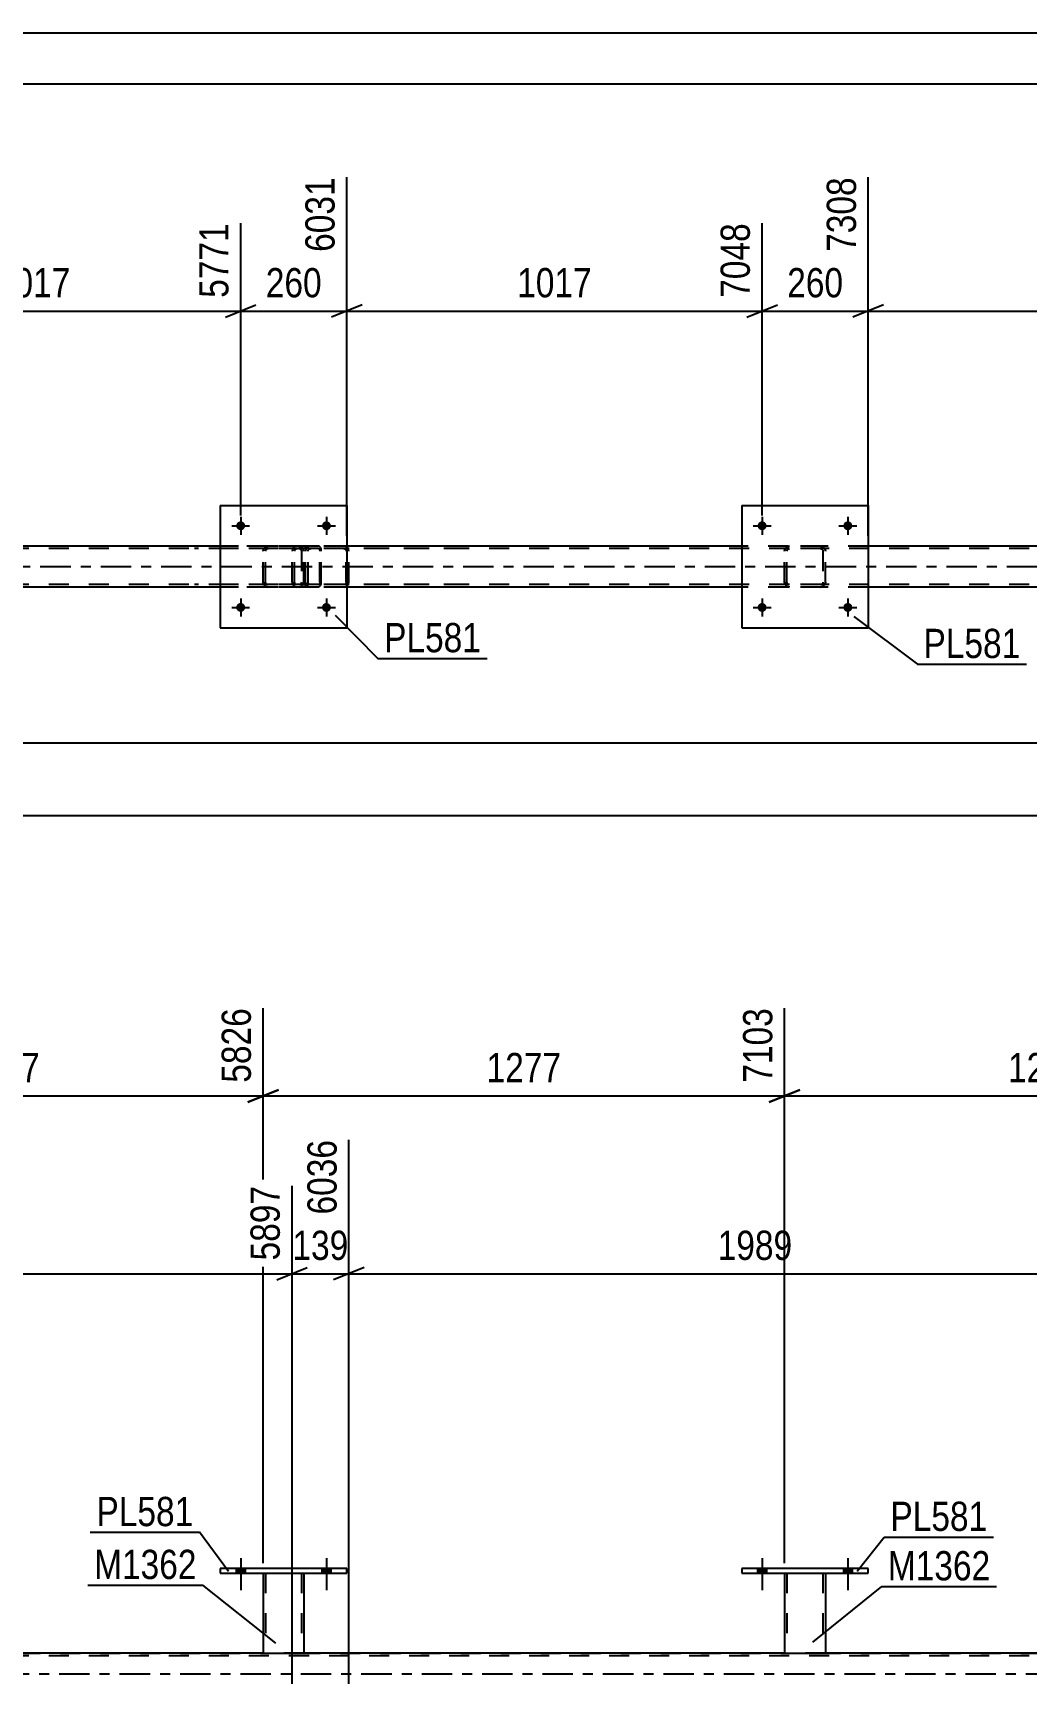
# Model space of a CAD drawing. Header units: millimetres. Extents: x 0 to 841, y 0 to 594.
# Drawn here: x 259 to 356.4, y 432.3 to 594 of the extents above; entities that cross this region are included whole.
import ezdxf

# ---------------------------------------------------------------- set-up
doc = ezdxf.new("R2010")
doc.units = ezdxf.units.MM
doc.linetypes.add('DXK_LINE_DOT2', pattern=[3.9198, 1.9599, -1.9599])
doc.linetypes.add('DXK_LINE_DOT3', pattern=[5.9187, 2.979, -0.9799, 0.9799, -0.9799])
doc.styles.add('Arial Narrow', font='ARIALN.TTF', dxfattribs={"height": 0.2})

# ---------------------------------------------------------------- blocks, each defined once
blk = doc.blocks.new('Unknown-103655098-1133')
at = {"color": 5, "linetype": 'Continuous'}
for p, q in [((841, 594), (0, 594)), ((836, 589), (5, 589))]:
    blk.add_line(p, q, dxfattribs=at)
blk = doc.blocks.new('Part-103655098-2930 - 2877')
at = {"color": 7, "linetype": 'DXK_LINE_DOT2'}
for p, q in [((286.95, 543.73), (274.8, 543.73)), ((286.95, 543.49), (274.8, 543.49)), ((284.4, 543.44), (284.36, 543.25)), ((284.86, 543.73), (284.67, 543.7)), ((284.68, 543.42), (284.77, 543.47)), ((284.77, 543.47), (284.86, 543.49)), ((285.68, 543.49), (285.68, 543.73)), ((287.06, 543.7), (286.95, 543.73)), ((286.95, 543.49), (287.01, 543.47)), ((287.01, 543.47), (287.05, 543.42)), ((287.15, 543.59), (287.06, 543.7)), ((287.2, 543.44), (287.15, 543.59)), ((287.22, 543.25), (287.2, 543.44)), ((284.36, 540.21), (284.36, 543.25)), ((284.61, 543.25), (284.63, 543.34)), ((284.61, 540.21), (284.61, 543.25)), ((284.63, 543.34), (284.68, 543.42)), ((287.05, 543.42), (287.08, 543.34)), ((287.08, 543.34), (287.09, 543.25)), ((287.09, 540.21), (287.09, 543.25)), ((287.22, 540.21), (287.22, 543.25)), ((284.36, 540.21), (284.4, 540.03)), ((284.63, 540.12), (284.61, 540.21)), ((287.09, 540.21), (287.08, 540.12)), ((287.2, 540.03), (287.22, 540.21)), ((286.95, 539.97), (274.8, 539.97)), ((286.95, 539.73), (274.8, 539.73)), ((284.68, 540.04), (284.63, 540.12)), ((284.67, 539.77), (284.86, 539.73)), ((284.77, 539.99), (284.68, 540.04)), ((284.86, 539.97), (284.77, 539.99)), ((285.68, 539.73), (285.68, 539.97)), ((287.01, 539.99), (286.95, 539.97)), ((286.95, 539.73), (287.06, 539.77)), ((287.05, 540.04), (287.01, 539.99)), ((287.08, 540.12), (287.05, 540.04)), ((287.06, 539.77), (287.15, 539.87)), ((287.15, 539.87), (287.2, 540.03))]:
    blk.add_line(p, q, dxfattribs=at)
for centre, start, end in [((284.85, 543.24), 111.1941, 156.1506), ((284.85, 540.23), 203.8494, 248.8059)]:
    blk.add_arc(centre, 0.492, start, end, dxfattribs=at)
blk = doc.blocks.new('Part-103655098-2914 - 2877')
at = {"color": 7, "linetype": 'DXK_LINE_DOT2'}
for p, q in [((748.56, 543.49), (105.81, 543.49)), ((289.73, 543.73), (277.33, 543.73)), ((340.81, 543.73), (328.41, 543.73)), ((748.56, 539.97), (105.81, 539.97)), ((289.73, 539.73), (277.33, 539.73)), ((340.81, 539.73), (328.41, 539.73))]:
    blk.add_line(p, q, dxfattribs=at)
at = {"color": 2, "linetype": 'Continuous'}
for p, q in [((277.33, 543.73), (238.65, 543.73)), ((328.41, 543.73), (289.73, 543.73)), ((379.49, 543.73), (340.81, 543.73)), ((277.33, 539.73), (238.65, 539.73)), ((328.41, 539.73), (289.73, 539.73)), ((379.49, 539.73), (340.81, 539.73))]:
    blk.add_line(p, q, dxfattribs=at)
at = {"color": 7, "linetype": 'DXK_LINE_DOT3'}
blk.add_line((105.81, 541.73), (748.56, 541.73), dxfattribs=at)
blk = doc.blocks.new('Part-103655098-2931 - 2877')
at = {"color": 7, "linetype": 'DXK_LINE_DOT2'}
for p, q in [((285.72, 543.44), (285.68, 543.25)), ((286.19, 543.73), (285.99, 543.7)), ((286.01, 543.42), (286.09, 543.47)), ((286.09, 543.47), (286.19, 543.49)), ((301.18, 543.73), (286.19, 543.73)), ((301.18, 543.49), (286.19, 543.49)), ((289.62, 543.7), (289.42, 543.73)), ((289.42, 543.49), (289.52, 543.47)), ((289.52, 543.47), (289.6, 543.42)), ((289.93, 543.25), (289.9, 543.44)), ((285.68, 540.21), (285.68, 543.25)), ((285.93, 543.25), (285.95, 543.34)), ((285.93, 540.21), (285.93, 543.25)), ((285.95, 543.34), (286.01, 543.42)), ((289.6, 543.42), (289.66, 543.34)), ((289.66, 543.34), (289.68, 543.25)), ((289.68, 540.21), (289.68, 543.25)), ((289.93, 540.21), (289.93, 543.25)), ((285.68, 540.21), (285.72, 540.03)), ((285.95, 540.12), (285.93, 540.21)), ((289.68, 540.21), (289.66, 540.12)), ((289.9, 540.03), (289.93, 540.21)), ((286.01, 540.04), (285.95, 540.12)), ((285.99, 539.77), (286.19, 539.73)), ((286.09, 539.99), (286.01, 540.04)), ((286.19, 539.97), (286.09, 539.99)), ((301.18, 539.97), (286.19, 539.97)), ((301.18, 539.73), (286.19, 539.73)), ((289.52, 539.99), (289.42, 539.97)), ((289.42, 539.73), (289.62, 539.77)), ((289.6, 540.04), (289.52, 539.99)), ((289.66, 540.12), (289.6, 540.04))]:
    blk.add_line(p, q, dxfattribs=at)
for centre, start, end in [((286.17, 543.23), 110.7583, 155.68), ((289.44, 543.23), 24.32, 69.2417), ((286.17, 540.23), 204.32, 249.2417), ((289.44, 540.23), 290.7583, 335.68)]:
    blk.add_arc(centre, 0.496, start, end, dxfattribs=at)
blk = doc.blocks.new('Part-103655098-3047 - 2877')
at = {"color": 2, "linetype": 'Continuous'}
for p, q in [((328.41, 547.73), (328.41, 535.73)), ((328.41, 547.73), (340.81, 547.73)), ((340.81, 547.73), (340.81, 535.73)), ((328.41, 535.73), (340.81, 535.73))]:
    blk.add_line(p, q, dxfattribs=at)
blk = doc.blocks.new('Part-103655098-3048 - 2877')
at = {"color": 7, "linetype": 'DXK_LINE_DOT2'}
for p, q in [((332.61, 543.25), (332.65, 543.44)), ((332.65, 543.44), (332.61, 543.25)), ((332.91, 543.7), (333.09, 543.73)), ((333.09, 543.73), (332.91, 543.7)), ((332.92, 543.42), (333, 543.47)), ((333, 543.47), (333.09, 543.49)), ((336.13, 543.73), (333.09, 543.73)), ((336.13, 543.49), (333.09, 543.49)), ((336.13, 543.73), (336.32, 543.7)), ((336.32, 543.7), (336.13, 543.73)), ((336.13, 543.49), (336.22, 543.47)), ((336.22, 543.47), (336.3, 543.42)), ((336.58, 543.44), (336.61, 543.25)), ((336.61, 543.25), (336.58, 543.44)), ((332.61, 540.21), (332.61, 543.25)), ((332.85, 543.25), (332.87, 543.34)), ((332.85, 540.21), (332.85, 543.25)), ((332.87, 543.34), (332.92, 543.42)), ((336.3, 543.42), (336.35, 543.34)), ((336.35, 543.34), (336.37, 543.25)), ((336.37, 543.25), (336.37, 540.21)), ((336.61, 540.21), (336.61, 543.25)), ((332.65, 540.03), (332.61, 540.21)), ((332.61, 540.21), (332.65, 540.03)), ((332.87, 540.12), (332.85, 540.21)), ((336.37, 540.21), (336.35, 540.12)), ((336.61, 540.21), (336.58, 540.03)), ((336.58, 540.03), (336.61, 540.21)), ((332.92, 540.04), (332.87, 540.12)), ((333.09, 539.73), (332.91, 539.77)), ((332.91, 539.77), (333.09, 539.73)), ((333, 539.99), (332.92, 540.04)), ((333.09, 539.97), (333, 539.99)), ((336.13, 539.97), (333.09, 539.97)), ((336.13, 539.73), (333.09, 539.73)), ((336.22, 539.99), (336.13, 539.97)), ((336.32, 539.77), (336.13, 539.73)), ((336.13, 539.73), (336.32, 539.77)), ((336.3, 540.04), (336.22, 539.99)), ((336.35, 540.12), (336.3, 540.04))]:
    blk.add_line(p, q, dxfattribs=at)
at = {"color": 7, "linetype": 'DXK_LINE_DOT3'}
blk.add_line((334.61, 541.73), (334.61, 541.73), dxfattribs=at)
at = {"color": 7, "linetype": 'DXK_LINE_DOT2'}
for centre, start, end in [((333.09, 543.25), 112.5, 157.5), ((333.09, 543.25), 112.5, 157.5), ((336.13, 543.25), 22.5, 67.5), ((336.13, 543.25), 22.5, 67.5), ((333.09, 540.21), 202.5, 247.5), ((333.09, 540.21), 202.5, 247.5), ((336.13, 540.21), 292.5, 337.5), ((336.13, 540.21), 292.5, 337.5)]:
    blk.add_arc(centre, 0.48, start, end, dxfattribs=at)
blk = doc.blocks.new('Part-103655098-3077 - 2877')
at = {"color": 2, "linetype": 'Continuous'}
for p, q in [((277.33, 547.73), (277.33, 535.73)), ((277.33, 547.73), (289.73, 547.73)), ((289.73, 547.73), (289.73, 535.73)), ((277.33, 535.73), (289.73, 535.73))]:
    blk.add_line(p, q, dxfattribs=at)
blk = doc.blocks.new('Part-103655098-3078 - 2877')
at = {"color": 7, "linetype": 'DXK_LINE_DOT2'}
for p, q in [((281.53, 543.25), (281.57, 543.44)), ((281.57, 543.44), (281.53, 543.25)), ((281.83, 543.7), (282.01, 543.73)), ((282.01, 543.73), (281.83, 543.7)), ((281.84, 543.42), (281.92, 543.47)), ((281.92, 543.47), (282.01, 543.49)), ((285.05, 543.73), (282.01, 543.73)), ((285.05, 543.49), (282.01, 543.49)), ((285.05, 543.73), (285.24, 543.7)), ((285.24, 543.7), (285.05, 543.73)), ((285.05, 543.49), (285.14, 543.47)), ((285.14, 543.47), (285.22, 543.42)), ((285.49, 543.44), (285.53, 543.25)), ((285.53, 543.25), (285.49, 543.44)), ((281.53, 540.21), (281.53, 543.25)), ((281.77, 543.25), (281.79, 543.34)), ((281.77, 540.21), (281.77, 543.25)), ((281.79, 543.34), (281.84, 543.42)), ((285.22, 543.42), (285.27, 543.34)), ((285.27, 543.34), (285.29, 543.25)), ((285.29, 543.25), (285.29, 540.21)), ((285.53, 540.21), (285.53, 543.25)), ((281.57, 540.03), (281.53, 540.21)), ((281.53, 540.21), (281.57, 540.03)), ((281.79, 540.12), (281.77, 540.21)), ((285.29, 540.21), (285.27, 540.12)), ((285.53, 540.21), (285.49, 540.03)), ((285.49, 540.03), (285.53, 540.21)), ((281.84, 540.04), (281.79, 540.12)), ((282.01, 539.73), (281.83, 539.77)), ((281.83, 539.77), (282.01, 539.73)), ((281.92, 539.99), (281.84, 540.04)), ((282.01, 539.97), (281.92, 539.99)), ((285.05, 539.97), (282.01, 539.97)), ((285.05, 539.73), (282.01, 539.73)), ((285.14, 539.99), (285.05, 539.97)), ((285.24, 539.77), (285.05, 539.73)), ((285.05, 539.73), (285.24, 539.77)), ((285.22, 540.04), (285.14, 539.99)), ((285.27, 540.12), (285.22, 540.04))]:
    blk.add_line(p, q, dxfattribs=at)
at = {"color": 7, "linetype": 'DXK_LINE_DOT3'}
blk.add_line((283.53, 541.73), (283.53, 541.73), dxfattribs=at)
at = {"color": 7, "linetype": 'DXK_LINE_DOT2'}
for centre, start, end in [((282.01, 543.25), 112.5, 157.5), ((282.01, 543.25), 112.5, 157.5), ((285.05, 543.25), 22.5, 67.5), ((285.05, 543.25), 22.5, 67.5), ((282.01, 540.21), 202.5, 247.5), ((282.01, 540.21), 202.5, 247.5), ((285.05, 540.21), 292.5, 337.5), ((285.05, 540.21), 292.5, 337.5)]:
    blk.add_arc(centre, 0.48, start, end, dxfattribs=at)
blk = doc.blocks.new('Bolt-103655098-3087 - 2877')
at = {"linetype": 'Continuous'}
for points in [[(279.77, 545.73, -1), (278.89, 545.73, -1)], [(288.17, 545.73, -1), (287.29, 545.73, -1)]]:
    blk.add_hatch(color=1, dxfattribs=at).paths.add_polyline_path(points)
at = {"color": 1, "linetype": 'Continuous'}
for p, q in [((278.45, 545.73), (280.21, 545.73)), ((279.33, 546.61), (279.33, 544.85)), ((286.85, 545.73), (288.61, 545.73)), ((287.73, 546.61), (287.73, 544.85))]:
    blk.add_line(p, q, dxfattribs=at)
blk = doc.blocks.new('Bolt-103655098-3088 - 2877')
at = {"linetype": 'Continuous'}
for points in [[(279.77, 537.73, -1), (278.89, 537.73, -1)], [(288.17, 537.73, -1), (287.29, 537.73, -1)]]:
    blk.add_hatch(color=1, dxfattribs=at).paths.add_polyline_path(points)
at = {"color": 1, "linetype": 'Continuous'}
for p, q in [((279.33, 538.61), (279.33, 536.85)), ((287.73, 538.61), (287.73, 536.85)), ((278.45, 537.73), (280.21, 537.73)), ((286.85, 537.73), (288.61, 537.73))]:
    blk.add_line(p, q, dxfattribs=at)
blk = doc.blocks.new('Bolt-103655098-3089 - 2877')
at = {"linetype": 'Continuous'}
for points in [[(330.85, 545.73, -1), (329.97, 545.73, -1)], [(339.25, 545.73, -1), (338.37, 545.73, -1)]]:
    blk.add_hatch(color=1, dxfattribs=at).paths.add_polyline_path(points)
at = {"color": 1, "linetype": 'Continuous'}
for p, q in [((329.53, 545.73), (331.29, 545.73)), ((330.41, 546.61), (330.41, 544.85)), ((337.93, 545.73), (339.69, 545.73)), ((338.81, 546.61), (338.81, 544.85))]:
    blk.add_line(p, q, dxfattribs=at)
blk = doc.blocks.new('Bolt-103655098-3090 - 2877')
at = {"linetype": 'Continuous'}
for points in [[(330.85, 537.73, -1), (329.97, 537.73, -1)], [(339.25, 537.73, -1), (338.37, 537.73, -1)]]:
    blk.add_hatch(color=1, dxfattribs=at).paths.add_polyline_path(points)
at = {"color": 1, "linetype": 'Continuous'}
for p, q in [((330.41, 538.61), (330.41, 536.85)), ((338.81, 538.61), (338.81, 536.85)), ((329.53, 537.73), (331.29, 537.73)), ((337.93, 537.73), (339.69, 537.73))]:
    blk.add_line(p, q, dxfattribs=at)
blk = doc.blocks.new('Bolt-103655098-3757 - 3748')
at = {"linetype": 'Continuous'}
for points in [[(329.97, 443.11), (330.85, 443.11), (330.85, 443.59), (329.97, 443.59)], [(338.37, 443.11), (339.25, 443.11), (339.25, 443.59), (338.37, 443.59)]]:
    blk.add_hatch(color=1, dxfattribs=at).paths.add_polyline_path(points)
at = {"color": 1, "linetype": 'Continuous'}
for p, q in [((329.97, 443.59), (329.97, 443.11)), ((330.41, 444.59), (330.41, 441.47)), ((330.85, 443.59), (330.85, 443.11)), ((338.37, 443.59), (338.37, 443.11)), ((338.81, 444.59), (338.81, 441.47)), ((339.25, 443.59), (339.25, 443.11))]:
    blk.add_line(p, q, dxfattribs=at)
blk = doc.blocks.new('Bolt-103655098-3758 - 3748')
at = {"linetype": 'Continuous'}
for points in [[(329.97, 443.11), (330.85, 443.11), (330.85, 443.59), (329.97, 443.59)], [(338.37, 443.11), (339.25, 443.11), (339.25, 443.59), (338.37, 443.59)]]:
    blk.add_hatch(color=1, dxfattribs=at).paths.add_polyline_path(points)
at = {"color": 1, "linetype": 'Continuous'}
for p, q in [((329.97, 443.59), (329.97, 443.11)), ((330.41, 444.59), (330.41, 441.47)), ((330.85, 443.59), (330.85, 443.11)), ((338.37, 443.59), (338.37, 443.11)), ((338.81, 444.59), (338.81, 441.47)), ((339.25, 443.59), (339.25, 443.11))]:
    blk.add_line(p, q, dxfattribs=at)
blk = doc.blocks.new('Bolt-103655098-3759 - 3748')
at = {"linetype": 'Continuous'}
for points in [[(278.89, 443.11), (279.77, 443.11), (279.77, 443.59), (278.89, 443.59)], [(287.29, 443.11), (288.17, 443.11), (288.17, 443.59), (287.29, 443.59)]]:
    blk.add_hatch(color=1, dxfattribs=at).paths.add_polyline_path(points)
at = {"color": 1, "linetype": 'Continuous'}
for p, q in [((278.89, 443.59), (278.89, 443.11)), ((279.33, 444.59), (279.33, 441.47)), ((279.77, 443.59), (279.77, 443.11)), ((287.29, 443.59), (287.29, 443.11)), ((287.73, 444.59), (287.73, 441.47)), ((288.17, 443.59), (288.17, 443.11))]:
    blk.add_line(p, q, dxfattribs=at)
blk = doc.blocks.new('Bolt-103655098-3760 - 3748')
at = {"linetype": 'Continuous'}
for points in [[(278.89, 443.11), (279.77, 443.11), (279.77, 443.59), (278.89, 443.59)], [(287.29, 443.11), (288.17, 443.11), (288.17, 443.59), (287.29, 443.59)]]:
    blk.add_hatch(color=1, dxfattribs=at).paths.add_polyline_path(points)
at = {"color": 1, "linetype": 'Continuous'}
for p, q in [((278.89, 443.59), (278.89, 443.11)), ((279.33, 444.59), (279.33, 441.47)), ((279.77, 443.59), (279.77, 443.11)), ((287.29, 443.59), (287.29, 443.11)), ((287.73, 444.59), (287.73, 441.47)), ((288.17, 443.59), (288.17, 443.11))]:
    blk.add_line(p, q, dxfattribs=at)
blk = doc.blocks.new('Part-103655098-3834 - 3748')
at = {"color": 2, "linetype": 'Continuous'}
for p, q in [((332.61, 443.11), (332.61, 435.27)), ((336.61, 443.11), (336.61, 435.27)), ((332.61, 435.27), (336.61, 435.27))]:
    blk.add_line(p, q, dxfattribs=at)
at = {"color": 7, "linetype": 'DXK_LINE_DOT2'}
for p, q in [((332.61, 443.11), (336.61, 443.11)), ((332.61, 443.11), (332.61, 443.11)), ((332.61, 443.11), (332.61, 443.11)), ((332.85, 443.11), (332.85, 435.27)), ((336.37, 443.11), (336.37, 435.27)), ((336.61, 443.11), (336.61, 443.11)), ((336.61, 443.11), (336.61, 443.11)), ((336.32, 435.27), (336.35, 435.27)), ((336.32, 435.27), (336.35, 435.27)), ((336.35, 435.27), (336.37, 435.27)), ((336.35, 435.27), (336.37, 435.27))]:
    blk.add_line(p, q, dxfattribs=at)
blk = doc.blocks.new('Part-103655098-3839 - 3748')
at = {"color": 2, "linetype": 'Continuous'}
for p, q in [((328.41, 443.59), (328.41, 443.11)), ((340.81, 443.59), (328.41, 443.59)), ((340.81, 443.11), (340.81, 443.59)), ((328.41, 443.11), (340.81, 443.11))]:
    blk.add_line(p, q, dxfattribs=at)
blk = doc.blocks.new('Part-103655098-3789 - 3748')
at = {"color": 2, "linetype": 'Continuous'}
for p, q in [((277.33, 443.59), (277.33, 443.11)), ((289.73, 443.59), (277.33, 443.59)), ((289.73, 443.11), (289.73, 443.59)), ((277.33, 443.11), (289.73, 443.11))]:
    blk.add_line(p, q, dxfattribs=at)
blk = doc.blocks.new('Part-103655098-3844 - 3748')
at = {"color": 2, "linetype": 'Continuous'}
for p, q in [((281.53, 443.11), (281.53, 435.27)), ((285.53, 443.11), (285.53, 435.27)), ((281.53, 435.27), (285.53, 435.27))]:
    blk.add_line(p, q, dxfattribs=at)
at = {"color": 7, "linetype": 'DXK_LINE_DOT2'}
for p, q in [((281.53, 443.11), (285.53, 443.11)), ((281.53, 443.11), (281.53, 443.11)), ((281.53, 443.11), (281.53, 443.11)), ((281.77, 443.11), (281.77, 435.27)), ((285.29, 443.11), (285.29, 435.27)), ((285.53, 443.11), (285.53, 443.11)), ((285.53, 443.11), (285.53, 443.11)), ((285.24, 435.27), (285.27, 435.27)), ((285.24, 435.27), (285.27, 435.27)), ((285.27, 435.27), (285.29, 435.27)), ((285.27, 435.27), (285.29, 435.27))]:
    blk.add_line(p, q, dxfattribs=at)
blk = doc.blocks.new('Part-103655098-3988 - 3748')
at = {"color": 7, "linetype": 'DXK_LINE_DOT2'}
for p, q in [((179.37, 435.27), (748.56, 435.27)), ((285.53, 435.27), (281.53, 435.27)), ((336.61, 435.27), (332.61, 435.27)), ((748.56, 435.03), (48.48, 435.03))]:
    blk.add_line(p, q, dxfattribs=at)
at = {"color": 2, "linetype": 'Continuous'}
for p, q in [((281.53, 435.27), (234.45, 435.27)), ((332.61, 435.27), (285.53, 435.27)), ((383.69, 435.27), (336.61, 435.27))]:
    blk.add_line(p, q, dxfattribs=at)
at = {"color": 7, "linetype": 'DXK_LINE_DOT3'}
blk.add_line((48.48, 433.27), (748.56, 433.27), dxfattribs=at)
blk = doc.blocks.new('StraightDimension-103655098-8106 - 2877')
at = {"color": 7, "linetype": 'Continuous'}
blk.add_line((63.89, 524.48), (748.56, 524.48), dxfattribs=at)
blk = doc.blocks.new('StraightDimension-103655098-3358 - 2877')
at = {"color": 7, "linetype": 'Continuous'}
for p, q in [((340.81, 544.73), (340.81, 579.87)), ((381.49, 546.73), (381.49, 575.37)), ((342.31, 567.36), (339.31, 566.16)), ((340.81, 566.76), (381.49, 566.76)), ((379.99, 566.16), (382.99, 567.36))]:
    blk.add_line(p, q, dxfattribs=at)
at = {"color": 0, "linetype": 'Continuous'}
blk.add_wipeout([(380.89, 575.97), (376.69, 575.97), (376.69, 567.46), (380.89, 567.46)], dxfattribs=at)
at = {"color": 0}
blk.add_wipeout([(365.41, 567.51), (365.41, 571.71), (356.9, 571.71), (356.9, 567.51)], dxfattribs=at)
at = {"color": 3, "linetype": 'Continuous', "style": 'Arial Narrow'}
blk.add_text('8325', height=2.863, rotation=90.0002, dxfattribs=at).set_placement((380.29, 568.06))
at = {"color": 3, "style": 'Arial Narrow'}
blk.add_text('1017', height=2.863, dxfattribs=at).set_placement((357.5, 568.11))
blk = doc.blocks.new('StraightDimension-103655098-3376 - 2877')
at = {"color": 7, "linetype": 'Continuous'}
for p, q in [((340.81, 544.73), (340.81, 579.87)), ((330.41, 546.73), (330.41, 575.37)), ((328.91, 566.16), (331.91, 567.36)), ((330.41, 566.76), (340.81, 566.76)), ((342.31, 567.36), (339.31, 566.16))]:
    blk.add_line(p, q, dxfattribs=at)
at = {"color": 0}
blk.add_wipeout([(338.95, 567.51), (338.95, 571.71), (332.27, 571.71), (332.27, 567.51)], dxfattribs=at)
at = {"color": 3, "style": 'Arial Narrow'}
blk.add_text('260', height=2.863, dxfattribs=at).set_placement((332.87, 568.11))
at = {"color": 0, "linetype": 'Continuous'}
blk.add_wipeout([(340.21, 580.47), (336.01, 580.47), (336.01, 571.96), (340.21, 571.96)], dxfattribs=at)
at = {"color": 3, "linetype": 'Continuous', "style": 'Arial Narrow'}
blk.add_text('7308', height=2.863, rotation=90.0002, dxfattribs=at).set_placement((339.61, 572.56))
blk = doc.blocks.new('StraightDimension-103655098-3394 - 2877')
at = {"color": 7, "linetype": 'Continuous'}
for p, q in [((289.73, 544.73), (289.73, 579.87)), ((330.41, 546.73), (330.41, 575.37)), ((291.23, 567.36), (288.23, 566.16)), ((289.73, 566.76), (330.41, 566.76)), ((328.91, 566.16), (331.91, 567.36))]:
    blk.add_line(p, q, dxfattribs=at)
at = {"color": 0, "linetype": 'Continuous'}
blk.add_wipeout([(329.81, 575.97), (325.61, 575.97), (325.61, 567.46), (329.81, 567.46)], dxfattribs=at)
at = {"color": 0}
blk.add_wipeout([(314.33, 567.51), (314.33, 571.71), (305.82, 571.71), (305.82, 567.51)], dxfattribs=at)
at = {"color": 3, "linetype": 'Continuous', "style": 'Arial Narrow'}
blk.add_text('7048', height=2.863, rotation=90.0002, dxfattribs=at).set_placement((329.21, 568.06))
at = {"color": 3, "style": 'Arial Narrow'}
blk.add_text('1017', height=2.863, dxfattribs=at).set_placement((306.42, 568.11))
blk = doc.blocks.new('StraightDimension-103655098-3412 - 2877')
at = {"color": 7, "linetype": 'Continuous'}
for p, q in [((289.73, 544.73), (289.73, 579.87)), ((279.33, 546.73), (279.33, 575.37)), ((277.83, 566.16), (280.83, 567.36)), ((279.33, 566.76), (289.73, 566.76)), ((291.23, 567.36), (288.23, 566.16))]:
    blk.add_line(p, q, dxfattribs=at)
at = {"color": 0}
blk.add_wipeout([(287.87, 567.51), (287.87, 571.71), (281.19, 571.71), (281.19, 567.51)], dxfattribs=at)
at = {"color": 3, "style": 'Arial Narrow'}
blk.add_text('260', height=2.863, dxfattribs=at).set_placement((281.79, 568.11))
at = {"color": 0, "linetype": 'Continuous'}
blk.add_wipeout([(289.13, 580.47), (284.93, 580.47), (284.93, 571.96), (289.13, 571.96)], dxfattribs=at)
at = {"color": 3, "linetype": 'Continuous', "style": 'Arial Narrow'}
blk.add_text('6031', height=2.863, rotation=90.0002, dxfattribs=at).set_placement((288.53, 572.56))
blk = doc.blocks.new('StraightDimension-103655098-3430 - 2877')
at = {"color": 7, "linetype": 'Continuous'}
for p, q in [((238.65, 544.73), (238.65, 579.87)), ((279.33, 546.73), (279.33, 575.37)), ((240.15, 567.36), (237.15, 566.16)), ((238.65, 566.76), (279.33, 566.76)), ((277.83, 566.16), (280.83, 567.36))]:
    blk.add_line(p, q, dxfattribs=at)
at = {"color": 0, "linetype": 'Continuous'}
blk.add_wipeout([(278.73, 575.97), (274.53, 575.97), (274.53, 567.46), (278.73, 567.46)], dxfattribs=at)
at = {"color": 0}
blk.add_wipeout([(263.25, 567.51), (263.25, 571.71), (254.74, 571.71), (254.74, 567.51)], dxfattribs=at)
at = {"color": 3, "linetype": 'Continuous', "style": 'Arial Narrow'}
blk.add_text('5771', height=2.863, rotation=90.0002, dxfattribs=at).set_placement((278.13, 568.06))
at = {"color": 3, "style": 'Arial Narrow'}
blk.add_text('1017', height=2.863, dxfattribs=at).set_placement((255.34, 568.11))
blk = doc.blocks.new('StraightDimension-103655098-3628 - 2877')
at = {"color": 7, "linetype": 'Continuous'}
blk.add_line((63.25, 517.33), (749.2, 517.33), dxfattribs=at)
blk = doc.blocks.new('StraightDimension-103655098-10882 - 3748')
at = {"color": 7, "linetype": 'Continuous'}
for p, q in [((289.93, 432.27), (289.93, 485.57)), ((284.36, 432.27), (284.36, 481.07)), ((282.86, 471.86), (285.86, 473.06)), ((284.36, 472.46), (289.93, 472.46)), ((291.43, 473.06), (288.43, 471.86))]:
    blk.add_line(p, q, dxfattribs=at)
at = {"color": 0}
blk.add_wipeout([(290.49, 473.21), (290.49, 477.41), (283.8, 477.41), (283.8, 473.21)], dxfattribs=at)
at = {"color": 3, "style": 'Arial Narrow'}
blk.add_text('139', height=2.863, dxfattribs=at).set_placement((284.4, 473.81))
at = {"color": 0, "linetype": 'Continuous'}
blk.add_wipeout([(289.33, 486.17), (285.13, 486.17), (285.13, 477.66), (289.33, 477.66)], dxfattribs=at)
at = {"color": 3, "linetype": 'Continuous', "style": 'Arial Narrow'}
blk.add_text('6036', height=2.863, rotation=90.0002, dxfattribs=at).set_placement((288.73, 478.26))
blk = doc.blocks.new('StraightDimension-103655098-8949 - 3748')
at = {"color": 7, "linetype": 'Continuous'}
for p, q in [((281.53, 444.11), (281.53, 498.48)), ((332.61, 444.11), (332.61, 498.48)), ((283.03, 490.47), (280.03, 489.27)), ((331.11, 489.27), (334.11, 490.47)), ((281.53, 489.87), (332.61, 489.87))]:
    blk.add_line(p, q, dxfattribs=at)
at = {"color": 0, "linetype": 'Continuous'}
blk.add_wipeout([(332.01, 499.08), (327.81, 499.08), (327.81, 490.57), (332.01, 490.57)], dxfattribs=at)
at = {"color": 0}
blk.add_wipeout([(311.33, 490.62), (311.33, 494.82), (302.82, 494.82), (302.82, 490.62)], dxfattribs=at)
at = {"color": 3, "linetype": 'Continuous', "style": 'Arial Narrow'}
blk.add_text('7103', height=2.863, rotation=90.0002, dxfattribs=at).set_placement((331.41, 491.17))
at = {"color": 3, "style": 'Arial Narrow'}
blk.add_text('1277', height=2.863, dxfattribs=at).set_placement((303.42, 491.22))
blk = doc.blocks.new('StraightDimension-103655098-10881 - 3748')
at = {"color": 7, "linetype": 'Continuous'}
for p, q in [((289.93, 432.27), (289.93, 485.57)), ((369.49, 432.27), (369.49, 481.07)), ((291.43, 473.06), (288.43, 471.86)), ((289.93, 472.46), (369.49, 472.46)), ((367.99, 471.86), (370.99, 473.06))]:
    blk.add_line(p, q, dxfattribs=at)
at = {"color": 0, "linetype": 'Continuous'}
blk.add_wipeout([(368.89, 481.67), (364.69, 481.67), (364.69, 473.16), (368.89, 473.16)], dxfattribs=at)
at = {"color": 0}
blk.add_wipeout([(333.97, 473.21), (333.97, 477.41), (325.46, 477.41), (325.46, 473.21)], dxfattribs=at)
at = {"color": 3, "linetype": 'Continuous', "style": 'Arial Narrow'}
blk.add_text('8025', height=2.863, rotation=90.0002, dxfattribs=at).set_placement((368.29, 473.76))
at = {"color": 3, "style": 'Arial Narrow'}
blk.add_text('1989', height=2.863, dxfattribs=at).set_placement((326.06, 473.81))
blk = doc.blocks.new('StraightDimension-103655098-8948 - 3748')
at = {"color": 7, "linetype": 'Continuous'}
for p, q in [((332.61, 444.11), (332.61, 498.48)), ((383.69, 444.11), (383.69, 498.48)), ((334.11, 490.47), (331.11, 489.27)), ((382.19, 489.27), (385.19, 490.47)), ((332.61, 489.87), (383.69, 489.87))]:
    blk.add_line(p, q, dxfattribs=at)
at = {"color": 0, "linetype": 'Continuous'}
blk.add_wipeout([(383.09, 499.08), (378.89, 499.08), (378.89, 490.57), (383.09, 490.57)], dxfattribs=at)
at = {"color": 0}
blk.add_wipeout([(362.41, 490.62), (362.41, 494.82), (353.9, 494.82), (353.9, 490.62)], dxfattribs=at)
at = {"color": 3, "linetype": 'Continuous', "style": 'Arial Narrow'}
blk.add_text('8380', height=2.863, rotation=90.0002, dxfattribs=at).set_placement((382.49, 491.17))
at = {"color": 3, "style": 'Arial Narrow'}
blk.add_text('1277', height=2.863, dxfattribs=at).set_placement((354.5, 491.22))
blk = doc.blocks.new('StraightDimension-103655098-8950 - 3748')
at = {"color": 7, "linetype": 'Continuous'}
for p, q in [((230.45, 444.11), (230.45, 498.48)), ((281.53, 444.11), (281.53, 498.48)), ((231.95, 490.47), (228.95, 489.27)), ((280.03, 489.27), (283.03, 490.47)), ((230.45, 489.87), (281.53, 489.87))]:
    blk.add_line(p, q, dxfattribs=at)
at = {"color": 0, "linetype": 'Continuous'}
blk.add_wipeout([(280.93, 499.08), (276.73, 499.08), (276.73, 490.57), (280.93, 490.57)], dxfattribs=at)
at = {"color": 0}
blk.add_wipeout([(260.25, 490.62), (260.25, 494.82), (251.74, 494.82), (251.74, 490.62)], dxfattribs=at)
at = {"color": 3, "linetype": 'Continuous', "style": 'Arial Narrow'}
blk.add_text('5826', height=2.863, rotation=90.0002, dxfattribs=at).set_placement((280.33, 491.17))
at = {"color": 3, "style": 'Arial Narrow'}
blk.add_text('1277', height=2.863, dxfattribs=at).set_placement((252.34, 491.22))
blk = doc.blocks.new('StraightDimension-103655098-10883 - 3748')
at = {"color": 7, "linetype": 'Continuous'}
for p, q in [((204.8, 432.27), (204.8, 485.57)), ((284.36, 432.27), (284.36, 481.07)), ((206.3, 473.06), (203.3, 471.86)), ((204.8, 472.46), (284.36, 472.46)), ((282.86, 471.86), (285.86, 473.06))]:
    blk.add_line(p, q, dxfattribs=at)
at = {"color": 0, "linetype": 'Continuous'}
blk.add_wipeout([(283.76, 481.67), (279.56, 481.67), (279.56, 473.16), (283.76, 473.16)], dxfattribs=at)
at = {"color": 0}
blk.add_wipeout([(248.84, 473.21), (248.84, 477.41), (240.32, 477.41), (240.32, 473.21)], dxfattribs=at)
at = {"color": 3, "linetype": 'Continuous', "style": 'Arial Narrow'}
blk.add_text('5897', height=2.863, rotation=90.0002, dxfattribs=at).set_placement((283.16, 473.76))
at = {"color": 3, "style": 'Arial Narrow'}
blk.add_text('1989', height=2.863, dxfattribs=at).set_placement((240.92, 473.81))
blk = doc.blocks.new('Mark-103655098-3043 - 2877')
at = {"color": 0}
blk.add_wipeout([(355.73, 532.77), (355.73, 535.77), (346.22, 535.77), (346.22, 532.77)], dxfattribs=at)
blk.add_wipeout([(355.73, 532.77), (355.73, 535.77), (346.22, 535.77), (346.22, 532.77)], dxfattribs=at)
at = {"color": 30, "linetype": 'Continuous'}
for p, q in [((339.41, 536.85), (345.62, 532.17)), ((345.62, 532.17), (356.33, 532.17))]:
    blk.add_line(p, q, dxfattribs=at)
at = {"color": 3, "style": 'Arial Narrow'}
blk.add_text('PL581', height=2.863, dxfattribs=at).set_placement((346.22, 532.77))
blk = doc.blocks.new('Mark-103655098-3073 - 2877')
at = {"color": 0}
blk.add_wipeout([(302.89, 533.34), (302.89, 536.34), (293.38, 536.34), (293.38, 533.34)], dxfattribs=at)
blk.add_wipeout([(302.89, 533.34), (302.89, 536.34), (293.38, 536.34), (293.38, 533.34)], dxfattribs=at)
at = {"color": 30, "linetype": 'Continuous'}
for p, q in [((288.6, 536.98), (292.78, 532.74)), ((292.78, 532.74), (303.49, 532.74))]:
    blk.add_line(p, q, dxfattribs=at)
at = {"color": 3, "style": 'Arial Narrow'}
blk.add_text('PL581', height=2.863, dxfattribs=at).set_placement((293.38, 533.34))
blk = doc.blocks.new('Mark-103655098-3830 - 3748')
at = {"color": 0}
blk.add_wipeout([(352.78, 442.42), (352.78, 445.42), (342.73, 445.42), (342.73, 442.42)], dxfattribs=at)
blk.add_wipeout([(352.78, 442.42), (352.78, 445.42), (342.73, 445.42), (342.73, 442.42)], dxfattribs=at)
at = {"color": 30, "linetype": 'Continuous'}
for p, q in [((335.39, 436.37), (342.13, 441.82)), ((342.13, 441.82), (353.38, 441.82))]:
    blk.add_line(p, q, dxfattribs=at)
at = {"color": 3, "style": 'Arial Narrow'}
blk.add_text('M1362', height=2.863, dxfattribs=at).set_placement((342.73, 442.42))
blk = doc.blocks.new('Mark-103655098-3835 - 3748')
at = {"color": 0}
blk.add_wipeout([(352.48, 447.26), (352.48, 450.26), (342.98, 450.26), (342.98, 447.26)], dxfattribs=at)
blk.add_wipeout([(352.48, 447.26), (352.48, 450.26), (342.98, 450.26), (342.98, 447.26)], dxfattribs=at)
at = {"color": 30, "linetype": 'Continuous'}
for p, q in [((339.74, 443.31), (342.38, 446.66)), ((342.38, 446.66), (353.08, 446.66))]:
    blk.add_line(p, q, dxfattribs=at)
at = {"color": 3, "style": 'Arial Narrow'}
blk.add_text('PL581', height=2.863, dxfattribs=at).set_placement((342.98, 447.26))
blk = doc.blocks.new('Mark-103655098-3785 - 3748')
at = {"color": 0}
blk.add_wipeout([(274.71, 447.73), (274.71, 450.73), (265.2, 450.73), (265.2, 447.73)], dxfattribs=at)
blk.add_wipeout([(274.71, 447.73), (274.71, 450.73), (265.2, 450.73), (265.2, 447.73)], dxfattribs=at)
at = {"color": 30, "linetype": 'Continuous'}
for p in [(264.6, 447.13), (278.13, 443.29)]:
    blk.add_line(p, (275.31, 447.13), dxfattribs=at)
at = {"color": 3, "style": 'Arial Narrow'}
blk.add_text('PL581', height=2.863, dxfattribs=at).set_placement((265.2, 447.73))
blk = doc.blocks.new('Mark-103655098-3840 - 3748')
at = {"color": 0}
blk.add_wipeout([(275.02, 442.55), (275.02, 445.55), (264.97, 445.55), (264.97, 442.55)], dxfattribs=at)
blk.add_wipeout([(275.02, 442.55), (275.02, 445.55), (264.97, 445.55), (264.97, 442.55)], dxfattribs=at)
at = {"color": 30, "linetype": 'Continuous'}
for p in [(264.37, 441.95), (282.79, 436.26)]:
    blk.add_line(p, (275.62, 441.95), dxfattribs=at)
at = {"color": 3, "style": 'Arial Narrow'}
blk.add_text('M1362', height=2.863, dxfattribs=at).set_placement((264.97, 442.55))

msp = doc.modelspace()

# ---------------------------------------------------------------- block references
for name in ['Unknown-103655098-1133', 'Part-103655098-3077 - 2877', 'Part-103655098-3047 - 2877', 'Part-103655098-2914 - 2877', 'Bolt-103655098-3087 - 2877', 'Bolt-103655098-3089 - 2877', 'Part-103655098-2930 - 2877', 'Part-103655098-3078 - 2877', 'Part-103655098-2931 - 2877', 'Part-103655098-3048 - 2877', 'Bolt-103655098-3088 - 2877', 'Bolt-103655098-3090 - 2877', 'Part-103655098-3789 - 3748', 'Bolt-103655098-3759 - 3748', 'Bolt-103655098-3760 - 3748', 'Part-103655098-3839 - 3748', 'Bolt-103655098-3757 - 3748', 'Bolt-103655098-3758 - 3748', 'Part-103655098-3844 - 3748', 'Part-103655098-3834 - 3748', 'Part-103655098-3988 - 3748']:
    msp.add_blockref(name, (0, 0))

# ---------------------------------------------------------------- next in the draw order: block references
for name in ['StraightDimension-103655098-3358 - 2877', 'StraightDimension-103655098-8106 - 2877', 'StraightDimension-103655098-10882 - 3748']:
    msp.add_blockref(name, (0, 0))

# ---------------------------------------------------------------- next in the draw order: block references
for name in ['StraightDimension-103655098-3376 - 2877', 'StraightDimension-103655098-3628 - 2877', 'StraightDimension-103655098-8949 - 3748']:
    msp.add_blockref(name, (0, 0))

# ---------------------------------------------------------------- next in the draw order: block references
for name in ['StraightDimension-103655098-3394 - 2877', 'Mark-103655098-3073 - 2877', 'Mark-103655098-3043 - 2877', 'StraightDimension-103655098-8950 - 3748', 'StraightDimension-103655098-10881 - 3748']:
    msp.add_blockref(name, (0, 0))

# ---------------------------------------------------------------- next in the draw order: block references
for name in ['StraightDimension-103655098-3412 - 2877', 'StraightDimension-103655098-8948 - 3748', 'StraightDimension-103655098-10883 - 3748']:
    msp.add_blockref(name, (0, 0))

# ---------------------------------------------------------------- next in the draw order: block references
for name in ['StraightDimension-103655098-3430 - 2877', 'Mark-103655098-3785 - 3748', 'Mark-103655098-3830 - 3748']:
    msp.add_blockref(name, (0, 0))

# ---------------------------------------------------------------- next in the draw order: block references
for name in ['Mark-103655098-3835 - 3748', 'Mark-103655098-3840 - 3748']:
    msp.add_blockref(name, (0, 0))

doc.saveas('drawing.dxf')
